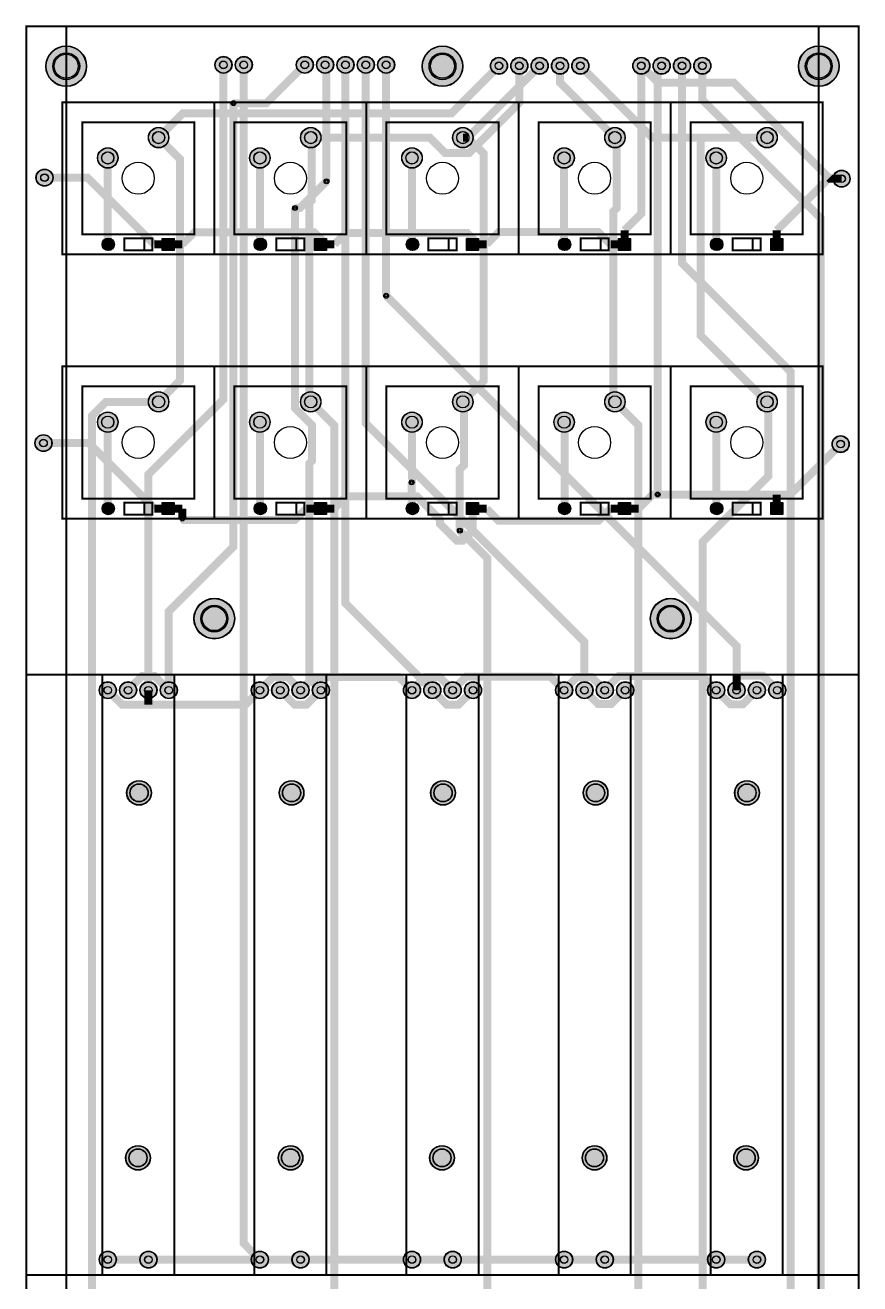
# Model space of a CAD drawing. Header units: millimetres. Extents: x 0 to 104, y -237 to 0.
# Drawn here: x -0.1 to 104.1, y -157.1 to 0.1 of the extents above; entities that cross this region are included whole.
import ezdxf

# ---------------------------------------------------------------- set-up
doc = ezdxf.new("R2010")
doc.units = ezdxf.units.MM
for name, color, linetype, true_color in [('BoardOutLine', 7, 'Continuous', 0xff00ff), ('BottomLayer', 7, 'Continuous', 0x0000ff), ('BottomSilkLayer', 7, 'Continuous', 0x66cc33), ('BottomSolderMaskLayer', 7, 'Continuous', 0xaa00ff), ('Document', 7, 'Continuous', 0xffffff), ('Hole', 7, 'Continuous', 0x222222), ('Multi-Layer', 7, 'Continuous', 0xc0c0c0), ('TopLayer', 7, 'Continuous', 0xff0000), ('TopSilkLayer', 7, 'Continuous', 0xffcc00), ('TopSolderMaskLayer', 7, 'Continuous', 0x800080)]:
    doc.layers.add(name, color=color, linetype=linetype, true_color=true_color)

msp = doc.modelspace()

# ---------------------------------------------------------------- hatches: boundary and pattern name
at = {"layer": 'BottomSolderMaskLayer'}
for points in [[(2.45, -5, 1), (7.55, -5, 1)], [(49.45, -5, 1), (54.55, -5, 1)], [(96.45, -5, 1), (101.55, -5, 1)], [(23.57, -4.83, 1), (25.7, -4.83, 1)], [(26.11, -4.83, 1), (28.24, -4.83, 1)], [(33.73, -4.83, 1), (35.86, -4.83, 1)], [(36.27, -4.83, 1), (38.4, -4.83, 1)], [(38.81, -4.83, 1), (40.94, -4.83, 1)], [(41.35, -4.83, 1), (43.48, -4.83, 1)], [(43.89, -4.83, 1), (46.02, -4.83, 1)], [(57.99, -4.95, 1), (60.12, -4.95, 1)], [(60.53, -4.95, 1), (62.66, -4.95, 1)], [(63.07, -4.95, 1), (65.2, -4.95, 1)], [(65.61, -4.95, 1), (67.74, -4.95, 1)], [(68.15, -4.95, 1), (70.28, -4.95, 1)], [(75.77, -4.95, 1), (77.9, -4.95, 1)], [(78.31, -4.95, 1), (80.44, -4.95, 1)], [(80.85, -4.95, 1), (82.98, -4.95, 1)], [(83.39, -4.95, 1), (85.52, -4.95, 1)], [(15.26, -13.92, 1), (17.82, -13.92, 1)], [(34.26, -13.92, 1), (36.82, -13.92, 1)], [(53.26, -13.92, 1), (55.82, -13.92, 1)], [(72.26, -13.92, 1), (74.82, -13.92, 1)], [(91.26, -13.92, 1), (93.82, -13.92, 1)], [(8.91, -16.46, 1), (11.47, -16.46, 1)], [(27.91, -16.46, 1), (30.47, -16.46, 1)], [(46.91, -16.46, 1), (49.47, -16.46, 1)], [(65.91, -16.46, 1), (68.47, -16.46, 1)], [(84.91, -16.46, 1), (87.47, -16.46, 1)], [(1.22, -18.92, 1), (3.35, -18.92, 1)], [(100.79, -19.05, 1), (102.92, -19.05, 1)], [(9.47, -27.25, 1), (11.03, -27.25, 1)], [(16.97, -26.47), (18.53, -26.47), (18.53, -28.03), (16.97, -28.03)], [(28.47, -27.25, 1), (30.03, -27.25, 1)], [(35.97, -26.47), (37.53, -26.47), (37.53, -28.03), (35.97, -28.03)], [(47.47, -27.25, 1), (49.03, -27.25, 1)], [(54.97, -26.47), (56.53, -26.47), (56.53, -28.03), (54.97, -28.03)], [(66.47, -27.25, 1), (68.03, -27.25, 1)], [(73.97, -26.47), (75.53, -26.47), (75.53, -28.03), (73.97, -28.03)], [(85.47, -27.25, 1), (87.03, -27.25, 1)], [(92.97, -26.47), (94.53, -26.47), (94.53, -28.03), (92.97, -28.03)], [(15.26, -46.92, 1), (17.82, -46.92, 1)], [(34.26, -46.92, 1), (36.82, -46.92, 1)], [(53.26, -46.92, 1), (55.82, -46.92, 1)], [(72.26, -46.92, 1), (74.82, -46.92, 1)], [(91.26, -46.92, 1), (93.82, -46.92, 1)], [(8.91, -49.46, 1), (11.47, -49.46, 1)], [(27.91, -49.46, 1), (30.47, -49.46, 1)], [(46.91, -49.46, 1), (49.47, -49.46, 1)], [(65.91, -49.46, 1), (68.47, -49.46, 1)], [(84.91, -49.46, 1), (87.47, -49.46, 1)], [(1.09, -52.07, 1), (3.23, -52.07, 1)], [(100.66, -52.2, 1), (102.79, -52.2, 1)], [(9.47, -60.25, 1), (11.03, -60.25, 1)], [(16.97, -59.47), (18.53, -59.47), (18.53, -61.03), (16.97, -61.03)], [(28.47, -60.25, 1), (30.03, -60.25, 1)], [(35.97, -59.47), (37.53, -59.47), (37.53, -61.03), (35.97, -61.03)], [(47.47, -60.25, 1), (49.03, -60.25, 1)], [(54.97, -59.47), (56.53, -59.47), (56.53, -61.03), (54.97, -61.03)], [(66.47, -60.25, 1), (68.03, -60.25, 1)], [(73.97, -59.47), (75.53, -59.47), (75.53, -61.03), (73.97, -61.03)], [(85.47, -60.25, 1), (87.03, -60.25, 1)], [(92.97, -59.47), (94.53, -59.47), (94.53, -61.03), (92.97, -61.03)], [(20.95, -74, 1), (26.05, -74, 1)], [(77.95, -74, 1), (83.05, -74, 1)], [(9.12, -82.94, 1), (11.26, -82.94, 1)], [(11.66, -82.94, 1), (13.8, -82.94, 1)], [(14.2, -82.94, 1), (16.34, -82.94, 1)], [(16.74, -82.94, 1), (18.88, -82.94, 1)], [(28.12, -82.94, 1), (30.26, -82.94, 1)], [(30.66, -82.94, 1), (32.8, -82.94, 1)], [(33.2, -82.94, 1), (35.34, -82.94, 1)], [(35.74, -82.94, 1), (37.88, -82.94, 1)], [(47.12, -82.94, 1), (49.26, -82.94, 1)], [(49.66, -82.94, 1), (51.8, -82.94, 1)], [(52.2, -82.94, 1), (54.34, -82.94, 1)], [(54.74, -82.94, 1), (56.88, -82.94, 1)], [(66.12, -82.94, 1), (68.26, -82.94, 1)], [(68.66, -82.94, 1), (70.8, -82.94, 1)], [(71.2, -82.94, 1), (73.34, -82.94, 1)], [(73.74, -82.94, 1), (75.88, -82.94, 1)], [(85.12, -82.94, 1), (87.26, -82.94, 1)], [(87.66, -82.94, 1), (89.8, -82.94, 1)], [(90.2, -82.94, 1), (92.34, -82.94, 1)], [(92.74, -82.94, 1), (94.88, -82.94, 1)], [(12.55, -95.76, 1), (15.65, -95.76, 1)], [(31.6, -95.76, 1), (34.7, -95.76, 1)], [(50.52, -95.76, 1), (53.62, -95.76, 1)], [(69.57, -95.76, 1), (72.67, -95.76, 1)], [(88.49, -95.76, 1), (91.59, -95.76, 1)], [(12.42, -141.35, 1), (15.52, -141.35, 1)], [(31.47, -141.35, 1), (34.57, -141.35, 1)], [(50.39, -141.35, 1), (53.49, -141.35, 1)], [(69.44, -141.35, 1), (72.54, -141.35, 1)], [(88.37, -141.35, 1), (91.47, -141.35, 1)], [(9.12, -154.06, 1), (11.26, -154.06, 1)], [(14.2, -154.06, 1), (16.34, -154.06, 1)], [(28.12, -154.06, 1), (30.26, -154.06, 1)], [(33.2, -154.06, 1), (35.34, -154.06, 1)], [(47.12, -154.06, 1), (49.26, -154.06, 1)], [(52.2, -154.06, 1), (54.34, -154.06, 1)], [(66.12, -154.06, 1), (68.26, -154.06, 1)], [(71.2, -154.06, 1), (73.34, -154.06, 1)], [(85.12, -154.06, 1), (87.26, -154.06, 1)], [(90.2, -154.06, 1), (92.34, -154.06, 1)]]:
    msp.add_hatch(color=256, dxfattribs=at).paths.add_polyline_path(points)
at = {"layer": 'TopSolderMaskLayer'}
for points in [[(2.45, -5, 1), (7.55, -5, 1)], [(49.45, -5, 1), (54.55, -5, 1)], [(96.45, -5, 1), (101.55, -5, 1)], [(23.57, -4.83, 1), (25.7, -4.83, 1)], [(26.11, -4.83, 1), (28.24, -4.83, 1)], [(33.73, -4.83, 1), (35.86, -4.83, 1)], [(36.27, -4.83, 1), (38.4, -4.83, 1)], [(38.81, -4.83, 1), (40.94, -4.83, 1)], [(41.35, -4.83, 1), (43.48, -4.83, 1)], [(43.89, -4.83, 1), (46.02, -4.83, 1)], [(57.99, -4.95, 1), (60.12, -4.95, 1)], [(60.53, -4.95, 1), (62.66, -4.95, 1)], [(63.07, -4.95, 1), (65.2, -4.95, 1)], [(65.61, -4.95, 1), (67.74, -4.95, 1)], [(68.15, -4.95, 1), (70.28, -4.95, 1)], [(75.77, -4.95, 1), (77.9, -4.95, 1)], [(78.31, -4.95, 1), (80.44, -4.95, 1)], [(80.85, -4.95, 1), (82.98, -4.95, 1)], [(83.39, -4.95, 1), (85.52, -4.95, 1)], [(15.26, -13.92, 1), (17.82, -13.92, 1)], [(34.26, -13.92, 1), (36.82, -13.92, 1)], [(53.26, -13.92, 1), (55.82, -13.92, 1)], [(72.26, -13.92, 1), (74.82, -13.92, 1)], [(91.26, -13.92, 1), (93.82, -13.92, 1)], [(8.91, -16.46, 1), (11.47, -16.46, 1)], [(27.91, -16.46, 1), (30.47, -16.46, 1)], [(46.91, -16.46, 1), (49.47, -16.46, 1)], [(65.91, -16.46, 1), (68.47, -16.46, 1)], [(84.91, -16.46, 1), (87.47, -16.46, 1)], [(1.22, -18.92, 1), (3.35, -18.92, 1)], [(100.79, -19.05, 1), (102.92, -19.05, 1)], [(9.47, -27.25, 1), (11.03, -27.25, 1)], [(16.97, -26.47), (18.53, -26.47), (18.53, -28.03), (16.97, -28.03)], [(28.47, -27.25, 1), (30.03, -27.25, 1)], [(35.97, -26.47), (37.53, -26.47), (37.53, -28.03), (35.97, -28.03)], [(47.47, -27.25, 1), (49.03, -27.25, 1)], [(54.97, -26.47), (56.53, -26.47), (56.53, -28.03), (54.97, -28.03)], [(66.47, -27.25, 1), (68.03, -27.25, 1)], [(73.97, -26.47), (75.53, -26.47), (75.53, -28.03), (73.97, -28.03)], [(85.47, -27.25, 1), (87.03, -27.25, 1)], [(92.97, -26.47), (94.53, -26.47), (94.53, -28.03), (92.97, -28.03)], [(15.26, -46.92, 1), (17.82, -46.92, 1)], [(34.26, -46.92, 1), (36.82, -46.92, 1)], [(53.26, -46.92, 1), (55.82, -46.92, 1)], [(72.26, -46.92, 1), (74.82, -46.92, 1)], [(91.26, -46.92, 1), (93.82, -46.92, 1)], [(8.91, -49.46, 1), (11.47, -49.46, 1)], [(27.91, -49.46, 1), (30.47, -49.46, 1)], [(46.91, -49.46, 1), (49.47, -49.46, 1)], [(65.91, -49.46, 1), (68.47, -49.46, 1)], [(84.91, -49.46, 1), (87.47, -49.46, 1)], [(1.09, -52.07, 1), (3.23, -52.07, 1)], [(100.66, -52.2, 1), (102.79, -52.2, 1)], [(9.47, -60.25, 1), (11.03, -60.25, 1)], [(16.97, -59.47), (18.53, -59.47), (18.53, -61.03), (16.97, -61.03)], [(28.47, -60.25, 1), (30.03, -60.25, 1)], [(35.97, -59.47), (37.53, -59.47), (37.53, -61.03), (35.97, -61.03)], [(47.47, -60.25, 1), (49.03, -60.25, 1)], [(54.97, -59.47), (56.53, -59.47), (56.53, -61.03), (54.97, -61.03)], [(66.47, -60.25, 1), (68.03, -60.25, 1)], [(73.97, -59.47), (75.53, -59.47), (75.53, -61.03), (73.97, -61.03)], [(85.47, -60.25, 1), (87.03, -60.25, 1)], [(92.97, -59.47), (94.53, -59.47), (94.53, -61.03), (92.97, -61.03)], [(20.95, -74, 1), (26.05, -74, 1)], [(77.95, -74, 1), (83.05, -74, 1)], [(9.12, -82.94, 1), (11.26, -82.94, 1)], [(11.66, -82.94, 1), (13.8, -82.94, 1)], [(14.2, -82.94, 1), (16.34, -82.94, 1)], [(16.74, -82.94, 1), (18.88, -82.94, 1)], [(28.12, -82.94, 1), (30.26, -82.94, 1)], [(30.66, -82.94, 1), (32.8, -82.94, 1)], [(33.2, -82.94, 1), (35.34, -82.94, 1)], [(35.74, -82.94, 1), (37.88, -82.94, 1)], [(47.12, -82.94, 1), (49.26, -82.94, 1)], [(49.66, -82.94, 1), (51.8, -82.94, 1)], [(52.2, -82.94, 1), (54.34, -82.94, 1)], [(54.74, -82.94, 1), (56.88, -82.94, 1)], [(66.12, -82.94, 1), (68.26, -82.94, 1)], [(68.66, -82.94, 1), (70.8, -82.94, 1)], [(71.2, -82.94, 1), (73.34, -82.94, 1)], [(73.74, -82.94, 1), (75.88, -82.94, 1)], [(85.12, -82.94, 1), (87.26, -82.94, 1)], [(87.66, -82.94, 1), (89.8, -82.94, 1)], [(90.2, -82.94, 1), (92.34, -82.94, 1)], [(92.74, -82.94, 1), (94.88, -82.94, 1)], [(12.55, -95.76, 1), (15.65, -95.76, 1)], [(31.6, -95.76, 1), (34.7, -95.76, 1)], [(50.52, -95.76, 1), (53.62, -95.76, 1)], [(69.57, -95.76, 1), (72.67, -95.76, 1)], [(88.49, -95.76, 1), (91.59, -95.76, 1)], [(12.42, -141.35, 1), (15.52, -141.35, 1)], [(31.47, -141.35, 1), (34.57, -141.35, 1)], [(50.39, -141.35, 1), (53.49, -141.35, 1)], [(69.44, -141.35, 1), (72.54, -141.35, 1)], [(88.37, -141.35, 1), (91.47, -141.35, 1)], [(9.12, -154.06, 1), (11.26, -154.06, 1)], [(14.2, -154.06, 1), (16.34, -154.06, 1)], [(28.12, -154.06, 1), (30.26, -154.06, 1)], [(33.2, -154.06, 1), (35.34, -154.06, 1)], [(47.12, -154.06, 1), (49.26, -154.06, 1)], [(52.2, -154.06, 1), (54.34, -154.06, 1)], [(66.12, -154.06, 1), (68.26, -154.06, 1)], [(71.2, -154.06, 1), (73.34, -154.06, 1)], [(85.12, -154.06, 1), (87.26, -154.06, 1)], [(90.2, -154.06, 1), (92.34, -154.06, 1)]]:
    msp.add_hatch(color=256, dxfattribs=at).paths.add_polyline_path(points)

# ---------------------------------------------------------------- linework, layer by layer
at = {"layer": 'BoardOutLine', "const_width": 0.254}
msp.add_lwpolyline([(0, 0), (104, 0), (104, -237), (0, -237), (0, 0)], close=True, dxfattribs=at)
at = {"layer": 'BottomLayer', "const_width": 1}
for points in [[(59.05, -4.95), (53.12, -10.89), (19.57, -10.89), (16.54, -13.92)], [(34.8, -4.83), (30, -9.62), (25.88, -9.62)], [(61.59, -4.95), (61.59, -9.56), (55.32, -15.84), (52.35, -15.84), (50.42, -13.92), (35.54, -13.92)], [(66.68, -4.95), (66.68, -7.05), (73.54, -13.92)], [(69.22, -4.95), (78.18, -13.92), (84.26, -13.92)], [(100.3, -18.95), (88.4, -7.05), (78.93, -7.05), (76.83, -4.95)], [(92.54, -46.92), (84.26, -38.64), (84.26, -13.92)], [(84.26, -13.92), (92.54, -13.92)], [(2.29, -18.92), (7.67, -18.92), (16, -27.25)], [(100.3, -18.95), (93.75, -25.5)], [(101.85, -19.05), (100.4, -19.05), (100.3, -18.95)], [(33.58, -22.71), (34.18, -22.71), (37.51, -19.38)], [(93.75, -27.25), (93.75, -25.5)], [(37.5, -27.25), (35.99, -25.75), (21, -25.75), (19.5, -27.25)], [(56.5, -27.25), (55.09, -25.84), (39.91, -25.84), (38.5, -27.25)], [(73, -27.25), (71.46, -25.71), (59.04, -25.71), (57.5, -27.25)], [(17.75, -27.25), (16, -27.25)], [(17.75, -27.25), (19.5, -27.25)], [(36.75, -27.25), (37.5, -27.25)], [(37.63, -27.25), (37.5, -27.25)], [(37.63, -27.25), (38.5, -27.25)], [(55.75, -27.25), (56.5, -27.25)], [(56.63, -27.25), (56.5, -27.25)], [(56.63, -27.25), (57.5, -27.25)], [(74.75, -27.25), (73, -27.25)], [(88.73, -81.14), (88.73, -77.44), (44.96, -33.67)], [(54.16, -63.01), (54.16, -55.35), (54.67, -54.84), (54.67, -47.05), (54.54, -46.92)], [(48.14, -56.97), (48.19, -56.92), (48.19, -49.46)], [(2.16, -52.07), (7.82, -52.07), (16, -60.25)], [(101.73, -52.2), (95.42, -58.5), (93.75, -58.5)], [(78.88, -58.5), (78.25, -58.5), (76.5, -60.25)], [(93.75, -58.5), (78.88, -58.5)], [(93.75, -60.25), (93.75, -58.5)], [(38.5, -60.25), (40.01, -58.74), (48.81, -58.74), (51.67, -61.6), (51.67, -62.16), (53.75, -64.24), (54.57, -64.24), (55.75, -63.06), (55.75, -60.25)], [(17.75, -60.25), (16, -60.25)], [(35, -60.25), (33.58, -61.67), (19.66, -61.67), (19.5, -61.5)], [(35.87, -60.25), (35, -60.25)], [(35.87, -60.25), (36.75, -60.25)], [(36.75, -60.25), (38.5, -60.25)], [(74.75, -60.25), (76.5, -60.25)], [(12.73, -82.94), (14.5, -81.16), (16.04, -81.16), (17.81, -82.94)], [(29.19, -82.94), (30.86, -81.27), (32.6, -81.27), (34.27, -82.94)], [(34.27, -82.94), (35.94, -81.27), (46.52, -81.27), (48.19, -82.94)], [(53.27, -82.94), (51.6, -81.27), (49.86, -81.27), (48.19, -82.94)], [(67.19, -82.94), (65.51, -81.25), (54.95, -81.25), (53.27, -82.94)], [(72.27, -82.94), (70.6, -81.27), (68.86, -81.27), (67.19, -82.94)], [(86.19, -82.94), (84.43, -81.17), (74.03, -81.17), (72.27, -82.94)], [(88.73, -81.14), (92.01, -81.14), (93.81, -82.94)], [(88.73, -82.94), (88.73, -81.14)], [(10.19, -82.94), (12, -84.75), (15.27, -84.75)], [(15.27, -84.75), (15.27, -82.94)], [(15.27, -84.75), (27.38, -84.75), (29.19, -82.94)], [(31.73, -82.94), (33.54, -84.75), (35, -84.75), (36.81, -82.94)], [(55.81, -82.94), (54, -84.75), (52.54, -84.75), (50.73, -82.94)], [(69.73, -82.94), (71.48, -84.68), (73.06, -84.68), (74.81, -82.94)], [(86.19, -82.94), (87.95, -84.7), (89.51, -84.7), (91.27, -82.94)], [(10.19, -154.06), (15.27, -154.06)], [(15.27, -154.06), (29.19, -154.06)], [(29.19, -154.06), (34.27, -154.06)], [(34.27, -154.06), (48.19, -154.06)], [(53.27, -154.06), (48.19, -154.06)], [(67.19, -154.06), (53.27, -154.06)], [(72.27, -154.06), (67.19, -154.06)], [(86.19, -154.06), (72.27, -154.06)], [(91.27, -154.06), (86.19, -154.06)]]:
    msp.add_lwpolyline(points, dxfattribs=at)
at = {"layer": 'BottomSilkLayer', "const_width": 0.25}
for points in [[(12.25, -26.5), (15.75, -26.5), (15.75, -28), (12.25, -28), (12.25, -26.5)], [(31.25, -26.5), (34.75, -26.5), (34.75, -28), (31.25, -28), (31.25, -26.5)], [(50.25, -26.5), (53.75, -26.5), (53.75, -28), (50.25, -28), (50.25, -26.5)], [(69.25, -26.5), (72.75, -26.5), (72.75, -28), (69.25, -28), (69.25, -26.5)], [(88.25, -26.5), (91.75, -26.5), (91.75, -28), (88.25, -28), (88.25, -26.5)], [(12.25, -59.5), (15.75, -59.5), (15.75, -61), (12.25, -61), (12.25, -59.5)], [(31.25, -59.5), (34.75, -59.5), (34.75, -61), (31.25, -61), (31.25, -59.5)], [(50.25, -59.5), (53.75, -59.5), (53.75, -61), (50.25, -61), (50.25, -59.5)], [(69.25, -59.5), (72.75, -59.5), (72.75, -61), (69.25, -61), (69.25, -59.5)], [(88.25, -59.5), (91.75, -59.5), (91.75, -61), (88.25, -61), (88.25, -59.5)]]:
    msp.add_lwpolyline(points, close=True, dxfattribs=at)
for points in [[(14.75, -28), (14.75, -26.5)], [(33.75, -28), (33.75, -26.5)], [(52.75, -28), (52.75, -26.5)], [(71.75, -28), (71.75, -26.5)], [(90.75, -28), (90.75, -26.5)], [(14.75, -61), (14.75, -59.5)], [(33.75, -61), (33.75, -59.5)], [(52.75, -61), (52.75, -59.5)], [(71.75, -61), (71.75, -59.5)], [(90.75, -61), (90.75, -59.5)]]:
    msp.add_lwpolyline(points, dxfattribs=at)
at = {"layer": 'BottomSolderMaskLayer'}
for centre, radius in [((5, -5), 2.55), ((52, -5), 2.55), ((99, -5), 2.55), ((5, -5), 1.68), ((24.64, -4.83), 1.07), ((24.64, -4.83), 0.48), ((27.18, -4.83), 1.07), ((27.18, -4.83), 0.48), ((34.8, -4.83), 1.07), ((34.8, -4.83), 0.48), ((37.34, -4.83), 1.07), ((37.34, -4.83), 0.48), ((39.88, -4.83), 1.07), ((39.88, -4.83), 0.48), ((42.42, -4.83), 1.07), ((42.42, -4.83), 0.48), ((44.96, -4.83), 1.07), ((44.96, -4.83), 0.48), ((52, -5), 1.68), ((59.05, -4.95), 1.07), ((59.05, -4.95), 0.48), ((61.59, -4.95), 1.07), ((61.59, -4.95), 0.48), ((64.13, -4.95), 1.07), ((64.13, -4.95), 0.48), ((66.68, -4.95), 1.07), ((66.68, -4.95), 0.48), ((69.22, -4.95), 1.07), ((69.22, -4.95), 0.48), ((76.83, -4.95), 1.07), ((76.83, -4.95), 0.48), ((79.37, -4.95), 1.07), ((79.37, -4.95), 0.48), ((81.92, -4.95), 1.07), ((81.92, -4.95), 0.48), ((84.46, -4.95), 1.07), ((84.46, -4.95), 0.48), ((99, -5), 1.68), ((16.54, -13.92), 1.28), ((16.54, -13.92), 0.765), ((35.54, -13.92), 1.28), ((35.54, -13.92), 0.765), ((54.54, -13.92), 1.28), ((54.54, -13.92), 0.765), ((73.54, -13.92), 1.28), ((73.54, -13.92), 0.765), ((92.54, -13.92), 1.28), ((92.54, -13.92), 0.765), ((10.19, -16.46), 1.28), ((10.19, -16.46), 0.765), ((29.19, -16.46), 1.28), ((29.19, -16.46), 0.765), ((48.19, -16.46), 1.28), ((48.19, -16.46), 0.765), ((67.19, -16.46), 1.28), ((67.19, -16.46), 0.765), ((86.19, -16.46), 1.28), ((86.19, -16.46), 0.765), ((2.29, -18.92), 1.07), ((2.29, -18.92), 0.48), ((101.85, -19.05), 1.07), ((101.85, -19.05), 0.48), ((10.25, -27.25), 0.776), ((29.25, -27.25), 0.776), ((48.25, -27.25), 0.776), ((67.25, -27.25), 0.776), ((86.25, -27.25), 0.776), ((10.25, -27.25), 0.414), ((17.75, -27.25), 0.414), ((29.25, -27.25), 0.414), ((36.75, -27.25), 0.414), ((48.25, -27.25), 0.414), ((55.75, -27.25), 0.414), ((67.25, -27.25), 0.414), ((74.75, -27.25), 0.414), ((86.25, -27.25), 0.414), ((93.75, -27.25), 0.414), ((16.54, -46.92), 1.28), ((16.54, -46.92), 0.765), ((35.54, -46.92), 1.28), ((35.54, -46.92), 0.765), ((54.54, -46.92), 1.28), ((54.54, -46.92), 0.765), ((73.54, -46.92), 1.28), ((73.54, -46.92), 0.765), ((92.54, -46.92), 1.28), ((92.54, -46.92), 0.765), ((10.19, -49.46), 1.28), ((10.19, -49.46), 0.765), ((29.19, -49.46), 1.28), ((29.19, -49.46), 0.765), ((48.19, -49.46), 1.28), ((48.19, -49.46), 0.765), ((67.19, -49.46), 1.28), ((67.19, -49.46), 0.765), ((86.19, -49.46), 1.28), ((86.19, -49.46), 0.765), ((2.16, -52.07), 1.07), ((2.16, -52.07), 0.48), ((101.73, -52.2), 1.07), ((101.73, -52.2), 0.48), ((10.25, -60.25), 0.776), ((29.25, -60.25), 0.776), ((48.25, -60.25), 0.776), ((67.25, -60.25), 0.776), ((86.25, -60.25), 0.776), ((10.25, -60.25), 0.414), ((17.75, -60.25), 0.414), ((29.25, -60.25), 0.414), ((36.75, -60.25), 0.414), ((48.25, -60.25), 0.414), ((55.75, -60.25), 0.414), ((67.25, -60.25), 0.414), ((74.75, -60.25), 0.414), ((86.25, -60.25), 0.414), ((93.75, -60.25), 0.414), ((23.5, -74), 2.55), ((23.5, -74), 1.68), ((80.5, -74), 2.55), ((80.5, -74), 1.68), ((10.19, -82.94), 1.07), ((10.19, -82.94), 0.48), ((12.73, -82.94), 1.07), ((12.73, -82.94), 0.48), ((15.27, -82.94), 1.07), ((15.27, -82.94), 0.48), ((17.81, -82.94), 1.07), ((17.81, -82.94), 0.48), ((29.19, -82.94), 1.07), ((29.19, -82.94), 0.48), ((31.73, -82.94), 1.07), ((31.73, -82.94), 0.48), ((34.27, -82.94), 1.07), ((34.27, -82.94), 0.48), ((36.81, -82.94), 1.07), ((36.81, -82.94), 0.48), ((48.19, -82.94), 1.07), ((48.19, -82.94), 0.48), ((50.73, -82.94), 1.07), ((50.73, -82.94), 0.48), ((53.27, -82.94), 1.07), ((53.27, -82.94), 0.48), ((55.81, -82.94), 1.07), ((55.81, -82.94), 0.48), ((67.19, -82.94), 1.07), ((67.19, -82.94), 0.48), ((69.73, -82.94), 1.07), ((69.73, -82.94), 0.48), ((72.27, -82.94), 1.07), ((72.27, -82.94), 0.48), ((74.81, -82.94), 1.07), ((74.81, -82.94), 0.48), ((86.19, -82.94), 1.07), ((86.19, -82.94), 0.48), ((88.73, -82.94), 1.07), ((88.73, -82.94), 0.48), ((91.27, -82.94), 1.07), ((91.27, -82.94), 0.48), ((93.81, -82.94), 1.07), ((93.81, -82.94), 0.48), ((14.1, -95.76), 1.55), ((33.15, -95.76), 1.55), ((52.07, -95.76), 1.55), ((71.12, -95.76), 1.55), ((90.04, -95.76), 1.55), ((14.1, -95.76), 1.14), ((33.15, -95.76), 1.14), ((52.07, -95.76), 1.14), ((71.12, -95.76), 1.14), ((90.04, -95.76), 1.14), ((13.97, -141.35), 1.55), ((33.02, -141.35), 1.55), ((51.94, -141.35), 1.55), ((70.99, -141.35), 1.55), ((89.92, -141.35), 1.55), ((13.97, -141.35), 1.14), ((33.02, -141.35), 1.14), ((51.94, -141.35), 1.14), ((70.99, -141.35), 1.14), ((89.92, -141.35), 1.14), ((10.19, -154.06), 1.07), ((10.19, -154.06), 0.48), ((15.27, -154.06), 1.07), ((15.27, -154.06), 0.48), ((29.19, -154.06), 1.07), ((29.19, -154.06), 0.48), ((34.27, -154.06), 1.07), ((34.27, -154.06), 0.48), ((48.19, -154.06), 1.07), ((48.19, -154.06), 0.48), ((53.27, -154.06), 1.07), ((53.27, -154.06), 0.48), ((67.19, -154.06), 1.07), ((67.19, -154.06), 0.48), ((72.27, -154.06), 1.07), ((72.27, -154.06), 0.48), ((86.19, -154.06), 1.07), ((86.19, -154.06), 0.48), ((91.27, -154.06), 1.07), ((91.27, -154.06), 0.48)]:
    msp.add_circle(centre, radius, dxfattribs=at)
at = {"layer": 'Document', "const_width": 0.25}
for points in [[(23.5, -9.5), (23.5, -28.5), (4.5, -28.5), (4.5, -9.5), (23.5, -9.5)], [(42.5, -9.5), (42.5, -28.5), (23.5, -28.5), (23.5, -9.5), (42.5, -9.5)], [(61.5, -9.5), (61.5, -28.5), (42.5, -28.5), (42.5, -9.5), (61.5, -9.5)], [(80.5, -9.5), (80.5, -28.5), (61.5, -28.5), (61.5, -9.5), (80.5, -9.5)], [(99.5, -9.5), (99.5, -28.5), (80.5, -28.5), (80.5, -9.5), (99.5, -9.5)], [(23.5, -42.5), (23.5, -61.5), (4.5, -61.5), (4.5, -42.5), (23.5, -42.5)], [(42.5, -42.5), (42.5, -61.5), (23.5, -61.5), (23.5, -42.5), (42.5, -42.5)], [(61.5, -42.5), (61.5, -61.5), (42.5, -61.5), (42.5, -42.5), (61.5, -42.5)], [(80.5, -42.5), (80.5, -61.5), (61.5, -61.5), (61.5, -42.5), (80.5, -42.5)], [(99.5, -42.5), (99.5, -61.5), (80.5, -61.5), (80.5, -42.5), (99.5, -42.5)]]:
    msp.add_lwpolyline(points, close=True, dxfattribs=at)
at = {"layer": 'Hole'}
for centre in [(25.88, -9.62), (37.51, -19.38), (33.58, -22.71), (44.96, -33.67), (48.14, -56.97), (78.88, -58.5), (19.5, -61.5), (54.16, -63.01)]:
    msp.add_circle(centre, 0.153, dxfattribs=at)
at = {"layer": 'Multi-Layer'}
for points in [[(17, -26.5), (18.5, -26.5), (18.5, -28), (17, -28)], [(36, -26.5), (37.5, -26.5), (37.5, -28), (36, -28)], [(55, -26.5), (56.5, -26.5), (56.5, -28), (55, -28)], [(74, -26.5), (75.5, -26.5), (75.5, -28), (74, -28)], [(93, -26.5), (94.5, -26.5), (94.5, -28), (93, -28)], [(17, -59.5), (18.5, -59.5), (18.5, -61), (17, -61)], [(36, -59.5), (37.5, -59.5), (37.5, -61), (36, -61)], [(55, -59.5), (56.5, -59.5), (56.5, -61), (55, -61)], [(74, -59.5), (75.5, -59.5), (75.5, -61), (74, -61)], [(93, -59.5), (94.5, -59.5), (94.5, -61), (93, -61)]]:
    msp.add_lwpolyline(points, close=True, dxfattribs=at)
for centre, radius in [((5, -5), 2.5), ((52, -5), 2.5), ((99, -5), 2.5), ((5, -5), 1.65), ((24.64, -4.83), 1.02), ((24.64, -4.83), 0.457), ((27.18, -4.83), 1.02), ((27.18, -4.83), 0.457), ((34.8, -4.83), 1.02), ((34.8, -4.83), 0.457), ((37.34, -4.83), 1.02), ((37.34, -4.83), 0.457), ((39.88, -4.83), 1.02), ((39.88, -4.83), 0.457), ((42.42, -4.83), 1.02), ((42.42, -4.83), 0.457), ((44.96, -4.83), 1.02), ((44.96, -4.83), 0.457), ((52, -5), 1.65), ((59.05, -4.95), 1.02), ((59.05, -4.95), 0.457), ((61.59, -4.95), 1.02), ((61.59, -4.95), 0.457), ((64.13, -4.95), 1.02), ((64.13, -4.95), 0.457), ((66.68, -4.95), 1.02), ((66.68, -4.95), 0.457), ((69.22, -4.95), 1.02), ((69.22, -4.95), 0.457), ((76.83, -4.95), 1.02), ((76.83, -4.95), 0.457), ((79.37, -4.95), 1.02), ((79.37, -4.95), 0.457), ((81.92, -4.95), 1.02), ((81.92, -4.95), 0.457), ((84.46, -4.95), 1.02), ((84.46, -4.95), 0.457), ((99, -5), 1.65), ((25.88, -9.62), 0.305), ((16.54, -13.92), 1.25), ((16.54, -13.92), 0.75), ((35.54, -13.92), 1.25), ((35.54, -13.92), 0.75), ((54.54, -13.92), 1.25), ((54.54, -13.92), 0.75), ((73.54, -13.92), 1.25), ((73.54, -13.92), 0.75), ((92.54, -13.92), 1.25), ((92.54, -13.92), 0.75), ((10.19, -16.46), 1.25), ((10.19, -16.46), 0.75), ((29.19, -16.46), 1.25), ((29.19, -16.46), 0.75), ((48.19, -16.46), 1.25), ((48.19, -16.46), 0.75), ((67.19, -16.46), 1.25), ((67.19, -16.46), 0.75), ((86.19, -16.46), 1.25), ((86.19, -16.46), 0.75), ((14, -19), 2), ((33, -19), 2), ((52, -19), 2), ((71, -19), 2), ((90, -19), 2), ((2.29, -18.92), 1.02), ((2.29, -18.92), 0.457), ((101.85, -19.05), 1.02), ((101.85, -19.05), 0.457), ((37.51, -19.38), 0.305), ((33.58, -22.71), 0.305), ((10.25, -27.25), 0.75), ((29.25, -27.25), 0.75), ((48.25, -27.25), 0.75), ((67.25, -27.25), 0.75), ((86.25, -27.25), 0.75), ((10.25, -27.25), 0.4), ((17.75, -27.25), 0.4), ((29.25, -27.25), 0.4), ((36.75, -27.25), 0.4), ((48.25, -27.25), 0.4), ((55.75, -27.25), 0.4), ((67.25, -27.25), 0.4), ((74.75, -27.25), 0.4), ((86.25, -27.25), 0.4), ((93.75, -27.25), 0.4), ((44.96, -33.67), 0.305), ((16.54, -46.92), 1.25), ((16.54, -46.92), 0.75), ((35.54, -46.92), 1.25), ((35.54, -46.92), 0.75), ((54.54, -46.92), 1.25), ((54.54, -46.92), 0.75), ((73.54, -46.92), 1.25), ((73.54, -46.92), 0.75), ((92.54, -46.92), 1.25), ((92.54, -46.92), 0.75), ((10.19, -49.46), 1.25), ((10.19, -49.46), 0.75), ((29.19, -49.46), 1.25), ((29.19, -49.46), 0.75), ((48.19, -49.46), 1.25), ((48.19, -49.46), 0.75), ((67.19, -49.46), 1.25), ((67.19, -49.46), 0.75), ((86.19, -49.46), 1.25), ((86.19, -49.46), 0.75), ((14, -52), 2), ((33, -52), 2), ((52, -52), 2), ((71, -52), 2), ((90, -52), 2), ((2.16, -52.07), 1.02), ((2.16, -52.07), 0.457), ((101.73, -52.2), 1.02), ((101.73, -52.2), 0.457), ((48.14, -56.97), 0.305), ((10.25, -60.25), 0.75), ((29.25, -60.25), 0.75), ((48.25, -60.25), 0.75), ((67.25, -60.25), 0.75), ((78.88, -58.5), 0.305), ((86.25, -60.25), 0.75), ((10.25, -60.25), 0.4), ((17.75, -60.25), 0.4), ((19.5, -61.5), 0.305), ((29.25, -60.25), 0.4), ((36.75, -60.25), 0.4), ((48.25, -60.25), 0.4), ((55.75, -60.25), 0.4), ((67.25, -60.25), 0.4), ((74.75, -60.25), 0.4), ((86.25, -60.25), 0.4), ((93.75, -60.25), 0.4), ((54.16, -63.01), 0.305), ((23.5, -74), 2.5), ((80.5, -74), 2.5), ((23.5, -74), 1.65), ((80.5, -74), 1.65), ((10.19, -82.94), 1.02), ((10.19, -82.94), 0.457), ((12.73, -82.94), 1.02), ((12.73, -82.94), 0.457), ((15.27, -82.94), 1.02), ((15.27, -82.94), 0.457), ((17.81, -82.94), 1.02), ((17.81, -82.94), 0.457), ((29.19, -82.94), 1.02), ((29.19, -82.94), 0.457), ((31.73, -82.94), 1.02), ((31.73, -82.94), 0.457), ((34.27, -82.94), 1.02), ((34.27, -82.94), 0.457), ((36.81, -82.94), 1.02), ((36.81, -82.94), 0.457), ((48.19, -82.94), 1.02), ((48.19, -82.94), 0.457), ((50.73, -82.94), 1.02), ((50.73, -82.94), 0.457), ((53.27, -82.94), 1.02), ((53.27, -82.94), 0.457), ((55.81, -82.94), 1.02), ((55.81, -82.94), 0.457), ((67.19, -82.94), 1.02), ((67.19, -82.94), 0.457), ((69.73, -82.94), 1.02), ((69.73, -82.94), 0.457), ((72.27, -82.94), 1.02), ((72.27, -82.94), 0.457), ((74.81, -82.94), 1.02), ((74.81, -82.94), 0.457), ((86.19, -82.94), 1.02), ((86.19, -82.94), 0.457), ((88.73, -82.94), 1.02), ((88.73, -82.94), 0.457), ((91.27, -82.94), 1.02), ((91.27, -82.94), 0.457), ((93.81, -82.94), 1.02), ((93.81, -82.94), 0.457), ((14.1, -95.76), 1.5), ((33.15, -95.76), 1.5), ((52.07, -95.76), 1.5), ((71.12, -95.76), 1.5), ((90.04, -95.76), 1.5), ((14.1, -95.76), 1.1), ((33.15, -95.76), 1.1), ((52.07, -95.76), 1.1), ((71.12, -95.76), 1.1), ((90.04, -95.76), 1.1), ((13.97, -141.35), 1.5), ((33.02, -141.35), 1.5), ((51.94, -141.35), 1.5), ((70.99, -141.35), 1.5), ((89.92, -141.35), 1.5), ((13.97, -141.35), 1.1), ((33.02, -141.35), 1.1), ((51.94, -141.35), 1.1), ((70.99, -141.35), 1.1), ((89.92, -141.35), 1.1), ((10.19, -154.06), 1.02), ((10.19, -154.06), 0.457), ((15.27, -154.06), 1.02), ((15.27, -154.06), 0.457), ((29.19, -154.06), 1.02), ((29.19, -154.06), 0.457), ((34.27, -154.06), 1.02), ((34.27, -154.06), 0.457), ((48.19, -154.06), 1.02), ((48.19, -154.06), 0.457), ((53.27, -154.06), 1.02), ((53.27, -154.06), 0.457), ((67.19, -154.06), 1.02), ((67.19, -154.06), 0.457), ((72.27, -154.06), 1.02), ((72.27, -154.06), 0.457), ((86.19, -154.06), 1.02), ((86.19, -154.06), 0.457), ((91.27, -154.06), 1.02), ((91.27, -154.06), 0.457)]:
    msp.add_circle(centre, radius, dxfattribs=at)
at = {"layer": 'TopLayer', "const_width": 1}
for points in [[(24.64, -4.83), (24.64, -46.6), (15.27, -55.97), (15.27, -82.94)], [(27.18, -4.83), (27.18, -152.04), (29.19, -154.06)], [(37.34, -4.83), (37.51, -4.99), (37.51, -19.38)], [(39.88, -4.83), (39.88, -72.08), (50.73, -82.94)], [(69.73, -82.94), (69.73, -76.93), (42.42, -49.61), (42.42, -4.83)], [(44.96, -4.83), (44.96, -33.67)], [(64.13, -4.95), (55.17, -13.92)], [(76.83, -4.95), (76.83, -23.41), (74.75, -25.5)], [(79.37, -4.95), (78.88, -5.45), (78.88, -58.5)], [(81.92, -4.95), (81.92, -29.61), (95.48, -43.18), (95.48, -189.77), (93.75, -191.5)], [(84.46, -4.95), (84.46, -9.21), (99.24, -23.99), (99.24, -215.7), (101.73, -218.19)], [(25.88, -9.62), (25.88, -65.04), (17.81, -73.11), (17.81, -82.94)], [(16.54, -13.92), (19.21, -16.59), (19.21, -44.25), (16.54, -46.92)], [(35.54, -46.92), (35.35, -46.73), (35.35, -22.09), (35.67, -21.77), (35.67, -14.05), (35.54, -13.92)], [(54.54, -46.92), (57.16, -44.3), (57.16, -15.91), (55.17, -13.92)], [(55.17, -13.92), (54.54, -13.92)], [(73.54, -13.92), (73.74, -14.12), (73.74, -22.74), (73.35, -23.14), (73.35, -46.73), (73.54, -46.92)], [(10.19, -16.46), (10.19, -27.19), (10.25, -27.25)], [(29.19, -16.46), (29.19, -27.19), (29.25, -27.25)], [(48.19, -16.46), (48.19, -27.19), (48.25, -27.25)], [(67.19, -16.46), (67.19, -27.19), (67.25, -27.25)], [(86.19, -16.46), (86.19, -27.19), (86.25, -27.25)], [(33.58, -22.71), (33.58, -47.7), (35.69, -49.81), (35.69, -54.31), (35.35, -54.65), (35.35, -81.47), (36.81, -82.94)], [(74.75, -27.25), (74.75, -25.5)], [(16.54, -46.92), (9.95, -46.92), (8.23, -48.64), (8.23, -171.61), (16.54, -179.92)], [(35.54, -179.92), (38.48, -176.98), (38.48, -49.86), (35.54, -46.92)], [(73.54, -179.92), (76.48, -176.98), (76.48, -49.86), (73.54, -46.92)], [(92.54, -179.92), (84.49, -171.87), (84.49, -64.41), (92.71, -56.19), (92.71, -47.09), (92.54, -46.92)], [(10.25, -60.25), (10.19, -60.19), (10.19, -49.46)], [(29.25, -60.25), (29.19, -60.19), (29.19, -49.46)], [(67.25, -60.25), (67.25, -49.52), (67.19, -49.46)], [(86.25, -60.25), (86.19, -60.19), (86.19, -49.46)], [(48.25, -60.25), (48.14, -60.14), (48.14, -56.97)], [(17.75, -60.25), (19.5, -60.25)], [(19.5, -60.25), (19.5, -61.5)], [(55.75, -60.25), (57.5, -60.25)], [(57.5, -60.25), (59.03, -61.78), (71.47, -61.78), (73, -60.25)], [(74.75, -60.25), (73, -60.25)], [(54.54, -179.92), (57.6, -176.86), (57.6, -66.45), (54.16, -63.01)]]:
    msp.add_lwpolyline(points, dxfattribs=at)
at = {"layer": 'TopSilkLayer', "const_width": 0.254}
for points in [[(104, -237), (0, -237), (0, 0)], [(104, -237), (104, 0), (0, 0)], [(5, -237), (5, 0)], [(99, -237), (99, 0)], [(104, -81), (0, -81)], [(9.5, -81), (9.5, -156)], [(9.5, -81), (18.5, -81)], [(9.5, -81), (9.5, -156)], [(9.5, -81), (18.5, -81)], [(18.5, -81), (18.5, -156)], [(18.5, -81), (18.5, -156)], [(28.5, -81), (37.5, -81)], [(28.5, -81), (37.5, -81)], [(28.5, -81), (28.5, -156)], [(28.5, -81), (28.5, -156)], [(37.5, -81), (37.5, -156)], [(37.5, -81), (37.5, -156)], [(47.5, -81), (56.5, -81)], [(47.5, -81), (47.5, -156)], [(56.5, -81), (56.5, -156)], [(66.5, -81), (66.5, -156)], [(66.5, -81), (75.5, -81)], [(66.5, -81), (66.5, -156)], [(66.5, -81), (75.5, -81)], [(75.5, -81), (75.5, -156)], [(75.5, -81), (75.5, -156)], [(85.5, -81), (85.5, -156)], [(85.5, -81), (94.5, -81)], [(85.5, -81), (85.5, -156)], [(85.5, -81), (94.5, -81)], [(94.5, -81), (94.5, -156)], [(94.5, -81), (94.5, -156)], [(104, -156), (0, -156)], [(9.5, -156), (18.5, -156)], [(9.5, -156), (18.5, -156)], [(28.5, -156), (37.5, -156)], [(28.5, -156), (37.5, -156)], [(47.5, -156), (56.5, -156)], [(66.5, -156), (75.5, -156)], [(66.5, -156), (75.5, -156)], [(85.5, -156), (94.5, -156)], [(85.5, -156), (94.5, -156)]]:
    msp.add_lwpolyline(points, dxfattribs=at)
at = {"layer": 'TopSilkLayer'}
for points, const_width in [([(4.5, -9.5), (23.5, -9.5), (23.5, -28.5), (4.5, -28.5), (4.5, -9.5)], 0.254), ([(23.5, -9.5), (42.5, -9.5), (42.5, -28.5), (23.5, -28.5), (23.5, -9.5)], 0.254), ([(42.5, -9.5), (61.5, -9.5), (61.5, -28.5), (42.5, -28.5), (42.5, -9.5)], 0.254), ([(61.5, -9.5), (80.5, -9.5), (80.5, -28.5), (61.5, -28.5), (61.5, -9.5)], 0.254), ([(80.5, -9.5), (99.5, -9.5), (99.5, -28.5), (80.5, -28.5), (80.5, -9.5)], 0.254), ([(14, -26), (7, -26), (7, -12), (21, -12), (21, -26), (14, -26)], 0.25), ([(33, -26), (26, -26), (26, -12), (40, -12), (40, -26), (33, -26)], 0.25), ([(52, -26), (45, -26), (45, -12), (59, -12), (59, -26), (52, -26)], 0.25), ([(71, -26), (64, -26), (64, -12), (78, -12), (78, -26), (71, -26)], 0.25), ([(90, -26), (83, -26), (83, -12), (97, -12), (97, -26), (90, -26)], 0.25), ([(4.5, -42.5), (23.5, -42.5), (23.5, -61.5), (4.5, -61.5), (4.5, -42.5)], 0.254), ([(4.5, -42.5), (23.5, -42.5), (23.5, -61.5), (4.5, -61.5), (4.5, -42.5)], 0.254), ([(23.5, -42.5), (42.5, -42.5), (42.5, -61.5), (23.5, -61.5), (23.5, -42.5)], 0.254), ([(23.5, -42.5), (42.5, -42.5), (42.5, -61.5), (23.5, -61.5), (23.5, -42.5)], 0.254), ([(42.5, -42.5), (61.5, -42.5), (61.5, -61.5), (42.5, -61.5), (42.5, -42.5)], 0.254), ([(42.5, -42.5), (61.5, -42.5), (61.5, -61.5), (42.5, -61.5), (42.5, -42.5)], 0.254), ([(61.5, -42.5), (80.5, -42.5), (80.5, -61.5), (61.5, -61.5), (61.5, -42.5)], 0.254), ([(61.5, -42.5), (80.5, -42.5), (80.5, -61.5), (61.5, -61.5), (61.5, -42.5)], 0.254), ([(80.5, -42.5), (99.5, -42.5), (99.5, -61.5), (80.5, -61.5), (80.5, -42.5)], 0.254), ([(80.5, -42.5), (99.5, -42.5), (99.5, -61.5), (80.5, -61.5), (80.5, -42.5)], 0.254), ([(14, -59), (7, -59), (7, -45), (21, -45), (21, -59), (14, -59)], 0.25), ([(33, -59), (26, -59), (26, -45), (40, -45), (40, -59), (33, -59)], 0.25), ([(52, -59), (45, -59), (45, -45), (59, -45), (59, -59), (52, -59)], 0.25), ([(71, -59), (64, -59), (64, -45), (78, -45), (78, -59), (71, -59)], 0.25), ([(90, -59), (83, -59), (83, -45), (97, -45), (97, -59), (90, -59)], 0.25)]:
    msp.add_lwpolyline(points, close=True, dxfattribs=dict(at, const_width=const_width))
for centre in [(5, -5), (5, -5), (52, -5), (52, -5), (99, -5), (99, -5), (23.5, -74), (23.5, -74), (80.5, -74), (80.5, -74)]:
    msp.add_circle(centre, 1.5, dxfattribs=at)
at = {"layer": 'TopSolderMaskLayer'}
for centre, radius in [((5, -5), 2.55), ((52, -5), 2.55), ((99, -5), 2.55), ((5, -5), 1.68), ((24.64, -4.83), 1.07), ((24.64, -4.83), 0.48), ((27.18, -4.83), 1.07), ((27.18, -4.83), 0.48), ((34.8, -4.83), 1.07), ((34.8, -4.83), 0.48), ((37.34, -4.83), 1.07), ((37.34, -4.83), 0.48), ((39.88, -4.83), 1.07), ((39.88, -4.83), 0.48), ((42.42, -4.83), 1.07), ((42.42, -4.83), 0.48), ((44.96, -4.83), 1.07), ((44.96, -4.83), 0.48), ((52, -5), 1.68), ((59.05, -4.95), 1.07), ((59.05, -4.95), 0.48), ((61.59, -4.95), 1.07), ((61.59, -4.95), 0.48), ((64.13, -4.95), 1.07), ((64.13, -4.95), 0.48), ((66.68, -4.95), 1.07), ((66.68, -4.95), 0.48), ((69.22, -4.95), 1.07), ((69.22, -4.95), 0.48), ((76.83, -4.95), 1.07), ((76.83, -4.95), 0.48), ((79.37, -4.95), 1.07), ((79.37, -4.95), 0.48), ((81.92, -4.95), 1.07), ((81.92, -4.95), 0.48), ((84.46, -4.95), 1.07), ((84.46, -4.95), 0.48), ((99, -5), 1.68), ((16.54, -13.92), 1.28), ((16.54, -13.92), 0.765), ((35.54, -13.92), 1.28), ((35.54, -13.92), 0.765), ((54.54, -13.92), 1.28), ((54.54, -13.92), 0.765), ((73.54, -13.92), 1.28), ((73.54, -13.92), 0.765), ((92.54, -13.92), 1.28), ((92.54, -13.92), 0.765), ((10.19, -16.46), 1.28), ((10.19, -16.46), 0.765), ((29.19, -16.46), 1.28), ((29.19, -16.46), 0.765), ((48.19, -16.46), 1.28), ((48.19, -16.46), 0.765), ((67.19, -16.46), 1.28), ((67.19, -16.46), 0.765), ((86.19, -16.46), 1.28), ((86.19, -16.46), 0.765), ((2.29, -18.92), 1.07), ((2.29, -18.92), 0.48), ((101.85, -19.05), 1.07), ((101.85, -19.05), 0.48), ((10.25, -27.25), 0.776), ((29.25, -27.25), 0.776), ((48.25, -27.25), 0.776), ((67.25, -27.25), 0.776), ((86.25, -27.25), 0.776), ((10.25, -27.25), 0.414), ((17.75, -27.25), 0.414), ((29.25, -27.25), 0.414), ((36.75, -27.25), 0.414), ((48.25, -27.25), 0.414), ((55.75, -27.25), 0.414), ((67.25, -27.25), 0.414), ((74.75, -27.25), 0.414), ((86.25, -27.25), 0.414), ((93.75, -27.25), 0.414), ((16.54, -46.92), 1.28), ((16.54, -46.92), 0.765), ((35.54, -46.92), 1.28), ((35.54, -46.92), 0.765), ((54.54, -46.92), 1.28), ((54.54, -46.92), 0.765), ((73.54, -46.92), 1.28), ((73.54, -46.92), 0.765), ((92.54, -46.92), 1.28), ((92.54, -46.92), 0.765), ((10.19, -49.46), 1.28), ((10.19, -49.46), 0.765), ((29.19, -49.46), 1.28), ((29.19, -49.46), 0.765), ((48.19, -49.46), 1.28), ((48.19, -49.46), 0.765), ((67.19, -49.46), 1.28), ((67.19, -49.46), 0.765), ((86.19, -49.46), 1.28), ((86.19, -49.46), 0.765), ((2.16, -52.07), 1.07), ((2.16, -52.07), 0.48), ((101.73, -52.2), 1.07), ((101.73, -52.2), 0.48), ((10.25, -60.25), 0.776), ((29.25, -60.25), 0.776), ((48.25, -60.25), 0.776), ((67.25, -60.25), 0.776), ((86.25, -60.25), 0.776), ((10.25, -60.25), 0.414), ((17.75, -60.25), 0.414), ((29.25, -60.25), 0.414), ((36.75, -60.25), 0.414), ((48.25, -60.25), 0.414), ((55.75, -60.25), 0.414), ((67.25, -60.25), 0.414), ((74.75, -60.25), 0.414), ((86.25, -60.25), 0.414), ((93.75, -60.25), 0.414), ((23.5, -74), 2.55), ((23.5, -74), 1.68), ((80.5, -74), 2.55), ((80.5, -74), 1.68), ((10.19, -82.94), 1.07), ((10.19, -82.94), 0.48), ((12.73, -82.94), 1.07), ((12.73, -82.94), 0.48), ((15.27, -82.94), 1.07), ((15.27, -82.94), 0.48), ((17.81, -82.94), 1.07), ((17.81, -82.94), 0.48), ((29.19, -82.94), 1.07), ((29.19, -82.94), 0.48), ((31.73, -82.94), 1.07), ((31.73, -82.94), 0.48), ((34.27, -82.94), 1.07), ((34.27, -82.94), 0.48), ((36.81, -82.94), 1.07), ((36.81, -82.94), 0.48), ((48.19, -82.94), 1.07), ((48.19, -82.94), 0.48), ((50.73, -82.94), 1.07), ((50.73, -82.94), 0.48), ((53.27, -82.94), 1.07), ((53.27, -82.94), 0.48), ((55.81, -82.94), 1.07), ((55.81, -82.94), 0.48), ((67.19, -82.94), 1.07), ((67.19, -82.94), 0.48), ((69.73, -82.94), 1.07), ((69.73, -82.94), 0.48), ((72.27, -82.94), 1.07), ((72.27, -82.94), 0.48), ((74.81, -82.94), 1.07), ((74.81, -82.94), 0.48), ((86.19, -82.94), 1.07), ((86.19, -82.94), 0.48), ((88.73, -82.94), 1.07), ((88.73, -82.94), 0.48), ((91.27, -82.94), 1.07), ((91.27, -82.94), 0.48), ((93.81, -82.94), 1.07), ((93.81, -82.94), 0.48), ((14.1, -95.76), 1.55), ((33.15, -95.76), 1.55), ((52.07, -95.76), 1.55), ((71.12, -95.76), 1.55), ((90.04, -95.76), 1.55), ((14.1, -95.76), 1.14), ((33.15, -95.76), 1.14), ((52.07, -95.76), 1.14), ((71.12, -95.76), 1.14), ((90.04, -95.76), 1.14), ((13.97, -141.35), 1.55), ((33.02, -141.35), 1.55), ((51.94, -141.35), 1.55), ((70.99, -141.35), 1.55), ((89.92, -141.35), 1.55), ((13.97, -141.35), 1.14), ((33.02, -141.35), 1.14), ((51.94, -141.35), 1.14), ((70.99, -141.35), 1.14), ((89.92, -141.35), 1.14), ((10.19, -154.06), 1.07), ((10.19, -154.06), 0.48), ((15.27, -154.06), 1.07), ((15.27, -154.06), 0.48), ((29.19, -154.06), 1.07), ((29.19, -154.06), 0.48), ((34.27, -154.06), 1.07), ((34.27, -154.06), 0.48), ((48.19, -154.06), 1.07), ((48.19, -154.06), 0.48), ((53.27, -154.06), 1.07), ((53.27, -154.06), 0.48), ((67.19, -154.06), 1.07), ((67.19, -154.06), 0.48), ((72.27, -154.06), 1.07), ((72.27, -154.06), 0.48), ((86.19, -154.06), 1.07), ((86.19, -154.06), 0.48), ((91.27, -154.06), 1.07), ((91.27, -154.06), 0.48)]:
    msp.add_circle(centre, radius, dxfattribs=at)

doc.saveas('drawing.dxf')
